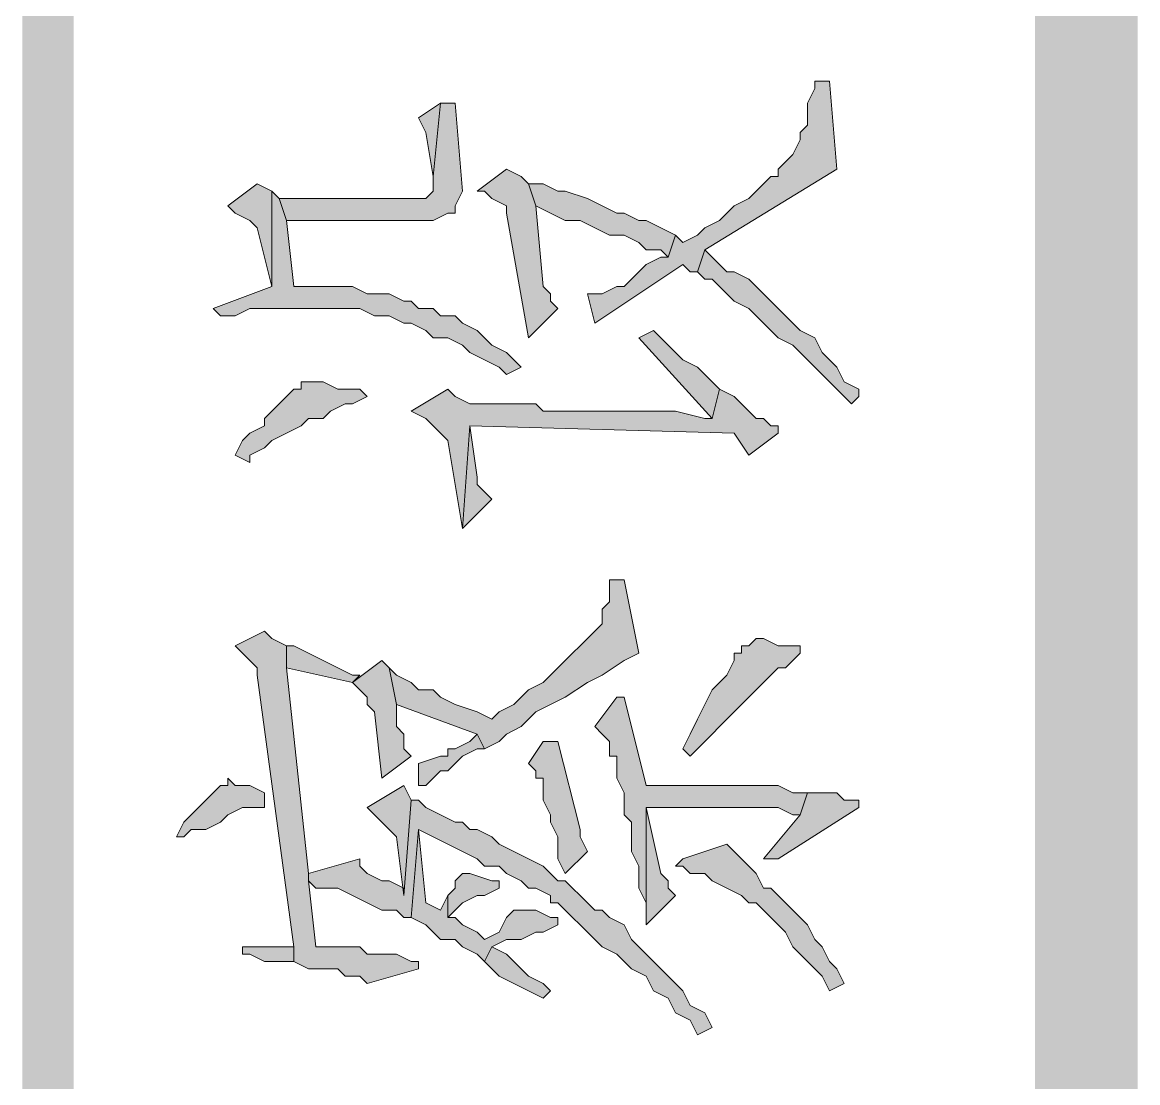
# Model space of a CAD drawing. Header units: millimetres. Extents: x 24 to 410, y 10 to 282.
# Drawn here: x 23.96 to 30.4, y 223.79 to 229.91 of the extents above; entities that cross this region are included whole.
import ezdxf

# ---------------------------------------------------------------- set-up
doc = ezdxf.new("R2010")
doc.units = ezdxf.units.MM

msp = doc.modelspace()

# ---------------------------------------------------------------- hatches: boundary and pattern name
h = msp.add_hatch(color=7)
h.dxf.hatch_style = 2
h.paths.add_polyline_path([(30.395333, 281.643667), (29.802667, 282.236333), (30.395333, 10.244667)])
h = msp.add_hatch(color=7)
h.dxf.hatch_style = 2
h.paths.add_polyline_path([(29.802667, 282.236333), (30.395333, 10.244667), (29.802667, 9.652)])
h = msp.add_hatch(color=7)
h.dxf.hatch_style = 2
h.paths.add_polyline_path([(24.257, 281.94), (23.960667, 281.94), (24.257, 55.837667)])
h = msp.add_hatch(color=7)
h.dxf.hatch_style = 2
h.paths.add_polyline_path([(23.960667, 281.94), (24.257, 55.837667), (23.960667, 55.837667)])
h = msp.add_hatch(color=7)
h.dxf.hatch_style = 2
h.paths.add_polyline_path([(27.220333, 228.346), (27.262667, 228.176667), (27.770667, 228.515333), (27.813, 228.473), (27.855333, 228.473), (27.897667, 228.6), (28.659667, 229.065667), (28.617333, 229.573667), (28.532667, 229.573667), (28.532667, 229.531333), (28.490333, 229.446667), (28.490333, 229.319667), (28.448, 229.277333), (28.448, 229.235), (28.405667, 229.150333), (28.363333, 229.108), (28.321, 229.065667), (28.321, 229.023333), (28.278667, 229.023333), (28.236333, 228.981), (28.194, 228.938667), (28.151667, 228.896333), (28.067, 228.854), (28.024667, 228.811667), (27.982333, 228.769333), (27.897667, 228.727), (27.855333, 228.684667), (27.770667, 228.642333), (27.728333, 228.684667), (27.686, 228.557667), (27.643667, 228.557667), (27.559, 228.515333), (27.516667, 228.473), (27.474333, 228.430667), (27.432, 228.388333), (27.389667, 228.388333), (27.305, 228.346)])
h = msp.add_hatch(color=7)
h.dxf.hatch_style = 2
h.paths.add_polyline_path([(25.442333, 228.896333), (25.484667, 228.769333), (26.331333, 228.769333), (26.416, 228.811667), (26.458333, 228.811667), (26.458333, 228.854), (26.500667, 228.938667), (26.458333, 229.446667), (26.373667, 229.446667), (26.331333, 229.023333), (26.331333, 228.938667), (26.289, 228.896333)])
h = msp.add_hatch(color=7)
h.dxf.hatch_style = 2
h.paths.add_polyline_path([(26.246667, 229.362), (26.289, 229.277333), (26.331333, 229.023333), (26.373667, 229.446667)])
h = msp.add_hatch(color=7)
h.dxf.hatch_style = 2
h.paths.add_polyline_path([(26.585333, 228.938667), (26.627667, 228.938667), (26.67, 228.896333), (26.754667, 228.854), (26.754667, 228.811667), (26.881667, 228.092), (27.051, 228.261333), (27.008667, 228.303667), (27.008667, 228.346), (26.966333, 228.388333), (26.924, 228.854), (26.881667, 228.981), (26.839333, 229.023333), (26.754667, 229.065667)])
h = msp.add_hatch(color=7)
h.dxf.hatch_style = 2
h.paths.add_polyline_path([(25.146, 228.854), (25.188333, 228.811667), (25.273, 228.769333), (25.315333, 228.727), (25.4, 228.388333), (25.4, 228.938667), (25.315333, 228.981)])
h = msp.add_hatch(color=7)
h.dxf.hatch_style = 2
h.paths.add_polyline_path([(26.881667, 228.981), (26.924, 228.854), (27.008667, 228.811667), (27.093333, 228.769333), (27.178, 228.769333), (27.262667, 228.727), (27.347333, 228.684667), (27.432, 228.684667), (27.516667, 228.642333), (27.559, 228.6), (27.643667, 228.6), (27.686, 228.557667), (27.728333, 228.684667), (27.643667, 228.727), (27.559, 228.769333), (27.516667, 228.769333), (27.432, 228.811667), (27.389667, 228.811667), (27.305, 228.854), (27.220333, 228.896333), (27.093333, 228.938667), (27.051, 228.938667), (26.966333, 228.981)])
h = msp.add_hatch(color=7)
h.dxf.hatch_style = 2
h.paths.add_polyline_path([(25.061333, 228.261333), (25.103667, 228.219), (25.188333, 228.219), (25.273, 228.261333), (25.908, 228.261333), (25.992667, 228.219), (26.077333, 228.219), (26.162, 228.176667), (26.204333, 228.176667), (26.289, 228.134333), (26.331333, 228.092), (26.416, 228.092), (26.500667, 228.049667), (26.543, 228.007333), (26.627667, 227.965), (26.712333, 227.922667), (26.754667, 227.880333), (26.839333, 227.922667), (26.797, 227.965), (26.754667, 228.007333), (26.67, 228.049667), (26.627667, 228.092), (26.585333, 228.134333), (26.500667, 228.176667), (26.458333, 228.219), (26.373667, 228.219), (26.331333, 228.261333), (26.246667, 228.261333), (26.204333, 228.303667), (26.162, 228.303667), (26.077333, 228.346), (25.950333, 228.346), (25.865667, 228.388333), (25.527, 228.388333), (25.484667, 228.769333), (25.442333, 228.896333), (25.4, 228.938667), (25.4, 228.388333)])
h = msp.add_hatch(color=7)
h.dxf.hatch_style = 2
h.paths.add_polyline_path([(27.855333, 228.473), (27.897667, 228.430667), (27.94, 228.430667), (27.982333, 228.388333), (28.024667, 228.346), (28.067, 228.303667), (28.151667, 228.261333), (28.194, 228.219), (28.236333, 228.176667), (28.278667, 228.134333), (28.321, 228.092), (28.405667, 228.049667), (28.448, 228.007333), (28.490333, 227.965), (28.575, 227.880333), (28.617333, 227.838), (28.659667, 227.795667), (28.744333, 227.711), (28.786667, 227.753333), (28.786667, 227.795667), (28.702, 227.838), (28.659667, 227.922667), (28.617333, 227.965), (28.575, 228.007333), (28.532667, 228.092), (28.448, 228.134333), (28.405667, 228.176667), (28.363333, 228.219), (28.321, 228.261333), (28.278667, 228.303667), (28.236333, 228.346), (28.194, 228.388333), (28.151667, 228.430667), (28.067, 228.473), (28.024667, 228.473), (27.982333, 228.515333), (27.94, 228.557667), (27.897667, 228.6)])
h = msp.add_hatch(color=7)
h.dxf.hatch_style = 2
h.paths.add_polyline_path([(27.516667, 228.092), (27.94, 227.626333), (27.982333, 227.795667), (27.897667, 227.880333), (27.855333, 227.922667), (27.770667, 227.965), (27.686, 228.049667), (27.601333, 228.134333)])
h = msp.add_hatch(color=7)
h.dxf.hatch_style = 2
h.paths.add_polyline_path([(25.188333, 227.414667), (25.273, 227.372333), (25.273, 227.414667), (25.357667, 227.457), (25.4, 227.499333), (25.484667, 227.541667), (25.569333, 227.584), (25.611667, 227.626333), (25.696333, 227.626333), (25.738667, 227.668667), (25.823333, 227.711), (25.865667, 227.711), (25.950333, 227.753333), (25.908, 227.795667), (25.781, 227.795667), (25.696333, 227.838), (25.569333, 227.838), (25.569333, 227.795667), (25.527, 227.795667), (25.442333, 227.711), (25.4, 227.668667), (25.357667, 227.626333), (25.357667, 227.584), (25.273, 227.541667), (25.230667, 227.499333)])
h = msp.add_hatch(color=7)
h.dxf.hatch_style = 2
h.paths.add_polyline_path([(26.204333, 227.668667), (26.289, 227.626333), (26.331333, 227.584), (26.373667, 227.541667), (26.416, 227.499333), (26.500667, 226.991333), (26.543, 227.584), (28.067, 227.541667), (28.151667, 227.414667), (28.321, 227.541667), (28.321, 227.584), (28.278667, 227.584), (28.236333, 227.626333), (28.194, 227.626333), (28.151667, 227.668667), (28.109333, 227.711), (28.067, 227.753333), (27.982333, 227.795667), (27.94, 227.626333), (27.897667, 227.626333), (27.728333, 227.668667), (27.262667, 227.668667), (27.178, 227.668667), (26.966333, 227.668667), (26.924, 227.711), (26.543, 227.711), (26.458333, 227.753333), (26.416, 227.795667)])
h = msp.add_hatch(color=7)
h.dxf.hatch_style = 2
h.paths.add_polyline_path([(26.500667, 226.991333), (26.67, 227.160667), (26.627667, 227.203), (26.585333, 227.245333), (26.585333, 227.287667), (26.543, 227.584)])
h = msp.add_hatch(color=7)
h.dxf.hatch_style = 2
h.paths.add_polyline_path([(26.077333, 226.187), (26.119667, 225.975333), (26.585333, 225.806), (26.627667, 225.721333), (26.712333, 225.763667), (26.754667, 225.806), (26.839333, 225.848333), (26.924, 225.933), (27.008667, 225.975333), (27.093333, 226.017667), (27.220333, 226.102333), (27.305, 226.144667), (27.432, 226.229333), (27.516667, 226.271667), (27.432, 226.695), (27.347333, 226.695), (27.347333, 226.652667), (27.347333, 226.568), (27.305, 226.525667), (27.305, 226.441), (27.262667, 226.398667), (27.220333, 226.356333), (27.178, 226.314), (27.135667, 226.271667), (27.093333, 226.229333), (27.051, 226.187), (27.008667, 226.144667), (26.966333, 226.102333), (26.881667, 226.06), (26.839333, 226.017667), (26.797, 225.975333), (26.712333, 225.933), (26.67, 225.890667), (26.585333, 225.933), (26.458333, 225.975333), (26.373667, 226.017667), (26.331333, 226.06), (26.246667, 226.06), (26.204333, 226.102333), (26.119667, 226.144667)])
h = msp.add_hatch(color=7)
h.dxf.hatch_style = 2
h.paths.add_polyline_path([(25.188333, 226.314), (25.230667, 226.271667), (25.273, 226.229333), (25.315333, 226.187), (25.315333, 226.144667), (25.527, 224.578333), (25.527, 224.493667), (25.611667, 224.451333), (25.781, 224.451333), (25.823333, 224.409), (25.908, 224.409), (25.950333, 224.366667), (26.246667, 224.451333), (26.246667, 224.493667), (26.204333, 224.493667), (26.119667, 224.536), (25.950333, 224.536), (25.908, 224.578333), (25.654, 224.578333), (25.611667, 224.959333), (25.611667, 225.001667), (25.484667, 226.187), (25.484667, 226.314), (25.4, 226.356333), (25.357667, 226.398667)])
h = msp.add_hatch(color=7)
h.dxf.hatch_style = 2
h.paths.add_polyline_path([(25.484667, 226.314), (25.484667, 226.187), (25.865667, 226.102333), (25.908, 226.144667), (25.865667, 226.144667), (25.781, 226.187), (25.696333, 226.229333), (25.611667, 226.271667), (25.527, 226.314)])
h = msp.add_hatch(color=7)
h.dxf.hatch_style = 2
h.paths.add_polyline_path([(27.770667, 225.721333), (27.813, 225.679), (27.855333, 225.721333), (27.94, 225.806), (27.982333, 225.848333), (28.024667, 225.890667), (28.109333, 225.975333), (28.151667, 226.017667), (28.194, 226.06), (28.236333, 226.102333), (28.278667, 226.144667), (28.321, 226.187), (28.363333, 226.187), (28.405667, 226.229333), (28.448, 226.271667), (28.448, 226.314), (28.321, 226.314), (28.236333, 226.356333), (28.194, 226.356333), (28.151667, 226.314), (28.109333, 226.314), (28.109333, 226.271667), (28.067, 226.271667), (28.067, 226.229333), (28.024667, 226.144667), (27.982333, 226.102333), (27.94, 226.06), (27.897667, 225.975333), (27.855333, 225.890667), (27.813, 225.806)])
h = msp.add_hatch(color=7)
h.dxf.hatch_style = 2
h.paths.add_polyline_path([(25.865631, 226.102333), (25.950298, 226.017667), (25.950298, 225.975333), (25.992631, 225.933), (26.034965, 225.552), (26.204298, 225.679), (26.161965, 225.721333), (26.161965, 225.806), (26.119631, 225.848333), (26.119631, 225.975333), (26.077298, 226.187), (26.034965, 226.229333)])
h = msp.add_hatch(color=7)
h.dxf.hatch_style = 2
h.paths.add_polyline_path([(27.262667, 225.848333), (27.305, 225.806), (27.347333, 225.763667), (27.347333, 225.679), (27.389667, 225.679), (27.389667, 225.552), (27.432, 225.467333), (27.432, 225.340333), (27.474333, 225.298), (27.474333, 225.128667), (27.516667, 225.044), (27.516667, 224.917), (27.559, 224.832333), (27.559, 224.705333), (27.559, 225.382667), (28.151667, 225.382667), (28.236333, 225.382667), (28.321, 225.382667), (28.405667, 225.340333), (28.448, 225.340333), (28.490333, 225.467333), (28.405667, 225.467333), (28.321, 225.509667), (27.559, 225.509667), (27.432, 226.017667), (27.389667, 226.017667)])
h = msp.add_hatch(color=7)
h.dxf.hatch_style = 2
h.paths.add_polyline_path([(26.246667, 225.636667), (26.246667, 225.509667), (26.289, 225.509667), (26.331333, 225.552), (26.373667, 225.594333), (26.416, 225.594333), (26.458333, 225.636667), (26.500667, 225.679), (26.585333, 225.721333), (26.627667, 225.721333), (26.585333, 225.806), (26.543, 225.763667), (26.458333, 225.721333), (26.416, 225.721333), (26.416, 225.679), (26.373667, 225.679)])
h = msp.add_hatch(color=7)
h.dxf.hatch_style = 2
h.paths.add_polyline_path([(26.881667, 225.636667), (26.924, 225.594333), (26.924, 225.552), (26.966333, 225.552), (26.966333, 225.425), (27.008667, 225.340333), (27.008667, 225.298), (27.051, 225.213333), (27.051, 225.086333), (27.093333, 225.001667), (27.220333, 225.128667), (27.178, 225.213333), (27.178, 225.255667), (27.051, 225.763667), (26.966333, 225.763667)])
h = msp.add_hatch(color=7)
h.dxf.hatch_style = 2
h.paths.add_polyline_path([(24.849631, 225.213333), (24.891965, 225.213333), (24.934298, 225.255667), (25.018965, 225.255667), (25.103631, 225.298), (25.145965, 225.340333), (25.230631, 225.382667), (25.357631, 225.382667), (25.357631, 225.425), (25.357631, 225.467333), (25.272965, 225.509667), (25.188298, 225.509667), (25.145965, 225.552), (25.145965, 225.509667), (25.103631, 225.509667), (25.061298, 225.467333), (25.018965, 225.425), (24.976631, 225.382667), (24.891965, 225.298)])
h = msp.add_hatch(color=7)
h.dxf.hatch_style = 2
h.paths.add_polyline_path([(25.950369, 225.382667), (25.992702, 225.340333), (26.035035, 225.298), (26.077369, 225.255667), (26.119702, 225.213333), (26.162035, 224.874667), (26.204369, 225.425), (26.162035, 225.509667)])
h = msp.add_hatch(color=7)
h.dxf.hatch_style = 2
h.paths.add_polyline_path([(25.611667, 225.001667), (25.611667, 224.959333), (25.654, 224.917), (25.781, 224.917), (25.865667, 224.874667), (25.950333, 224.832333), (26.035, 224.79), (26.119667, 224.79), (26.162, 224.747667), (26.204333, 224.747667), (26.246667, 225.255667), (26.331333, 225.213333), (26.416, 225.171), (26.500667, 225.128667), (26.585333, 225.086333), (26.627667, 225.044), (26.712333, 225.044), (26.754667, 225.001667), (26.839333, 224.959333), (26.881667, 224.917), (26.924, 224.917), (27.008667, 224.874667), (27.008667, 224.832333), (27.051, 224.832333), (27.093333, 224.79), (27.135667, 224.747667), (27.178, 224.705333), (27.220333, 224.663), (27.262667, 224.620667), (27.305, 224.578333), (27.389667, 224.536), (27.432, 224.493667), (27.474333, 224.451333), (27.559, 224.409), (27.601333, 224.324333), (27.686, 224.282), (27.728333, 224.197333), (27.813, 224.155), (27.855333, 224.070333), (27.94, 224.112667), (27.897667, 224.197333), (27.813, 224.239667), (27.770667, 224.324333), (27.728333, 224.366667), (27.686, 224.409), (27.601333, 224.493667), (27.559, 224.536), (27.516667, 224.578333), (27.474333, 224.620667), (27.432, 224.705333), (27.347333, 224.747667), (27.305, 224.79), (27.262667, 224.79), (27.220333, 224.832333), (27.178, 224.874667), (27.135667, 224.917), (27.093333, 224.959333), (27.051, 224.959333), (27.008667, 225.001667), (26.966333, 225.044), (26.881667, 225.086333), (26.797, 225.128667), (26.712333, 225.171), (26.67, 225.213333), (26.585333, 225.255667), (26.543, 225.255667), (26.500667, 225.298), (26.458333, 225.298), (26.373667, 225.340333), (26.289, 225.382667), (26.246667, 225.425), (26.204333, 225.425), (26.162, 224.874667), (26.162, 224.917), (26.077333, 224.959333), (26.035, 224.959333), (25.950333, 225.001667), (25.908, 225.044), (25.908, 225.086333)])
h = msp.add_hatch(color=7)
h.dxf.hatch_style = 2
h.paths.add_polyline_path([(28.236333, 225.086333), (28.321, 225.086333), (28.786667, 225.382667), (28.786667, 225.425), (28.702, 225.425), (28.659667, 225.467333), (28.490333, 225.467333), (28.448, 225.340333)])
h = msp.add_hatch(color=7)
h.dxf.hatch_style = 2
h.paths.add_polyline_path([(27.559, 224.705333), (27.728333, 224.874667), (27.686, 224.917), (27.686, 224.959333), (27.643667, 225.001667), (27.559, 225.382667)])
h = msp.add_hatch(color=7)
h.dxf.hatch_style = 2
h.paths.add_polyline_path([(26.204333, 224.747667), (26.289, 224.705333), (26.331333, 224.663), (26.373667, 224.620667), (26.458333, 224.620667), (26.500667, 224.578333), (26.585333, 224.536), (26.627667, 224.493667), (26.67, 224.578333), (26.754667, 224.620667), (26.839333, 224.620667), (26.924, 224.663), (26.966333, 224.663), (27.051, 224.705333), (27.051, 224.747667), (27.008667, 224.747667), (26.924, 224.79), (26.797, 224.79), (26.754667, 224.747667), (26.712333, 224.663), (26.627667, 224.620667), (26.585333, 224.663), (26.500667, 224.705333), (26.458333, 224.747667), (26.416, 224.747667), (26.416, 224.874667), (26.373667, 224.79), (26.289, 224.832333), (26.246667, 225.255667)])
h = msp.add_hatch(color=7)
h.dxf.hatch_style = 2
h.paths.add_polyline_path([(27.728333, 225.044), (27.770667, 225.044), (27.813, 225.001667), (27.897667, 225.001667), (27.94, 224.959333), (28.024667, 224.917), (28.109333, 224.874667), (28.151667, 224.832333), (28.194, 224.832333), (28.236333, 224.79), (28.278667, 224.747667), (28.321, 224.705333), (28.363333, 224.663), (28.405667, 224.578333), (28.448, 224.536), (28.490333, 224.493667), (28.575, 224.409), (28.617333, 224.324333), (28.702, 224.366667), (28.659667, 224.451333), (28.617333, 224.493667), (28.575, 224.578333), (28.532667, 224.620667), (28.490333, 224.705333), (28.448, 224.747667), (28.405667, 224.79), (28.363333, 224.832333), (28.321, 224.874667), (28.278667, 224.917), (28.236333, 224.917), (28.194, 225.001667), (28.151667, 225.044), (28.109333, 225.086333), (28.067, 225.128667), (28.024667, 225.171), (27.770667, 225.086333)])
h = msp.add_hatch(color=7)
h.dxf.hatch_style = 2
h.paths.add_polyline_path([(26.416, 224.874667), (26.416, 224.747667), (26.458333, 224.79), (26.500667, 224.832333), (26.585333, 224.874667), (26.627667, 224.874667), (26.712333, 224.917), (26.712333, 224.959333), (26.67, 224.959333), (26.543, 225.001667), (26.500667, 225.001667), (26.458333, 224.959333), (26.458333, 224.917)])
h = msp.add_hatch(color=7)
h.dxf.hatch_style = 2
h.paths.add_polyline_path([(25.230667, 224.578333), (25.230667, 224.536), (25.273, 224.536), (25.357667, 224.493667), (25.527, 224.493667), (25.527, 224.578333)])
h = msp.add_hatch(color=7)
h.dxf.hatch_style = 2
h.paths.add_polyline_path([(26.627667, 224.493667), (26.712333, 224.409), (26.797, 224.366667), (26.881667, 224.324333), (26.966333, 224.282), (27.008667, 224.324333), (26.966333, 224.366667), (26.881667, 224.409), (26.797, 224.493667), (26.754667, 224.536), (26.67, 224.578333)])

# ---------------------------------------------------------------- linework, layer by layer
at = {"color": 7, "lineweight": 0}
for points in [[(27.220333, 228.346), (27.262667, 228.176667), (27.770667, 228.515333), (27.813, 228.473), (27.855333, 228.473), (27.897667, 228.6), (28.659667, 229.065667), (28.617333, 229.573667), (28.532667, 229.573667), (28.532667, 229.531333), (28.490333, 229.446667), (28.490333, 229.319667), (28.448, 229.277333), (28.448, 229.235), (28.405667, 229.150333), (28.363333, 229.108), (28.321, 229.065667), (28.321, 229.023333), (28.278667, 229.023333), (28.236333, 228.981), (28.194, 228.938667), (28.151667, 228.896333), (28.067, 228.854), (28.024667, 228.811667), (27.982333, 228.769333), (27.897667, 228.727), (27.855333, 228.684667), (27.770667, 228.642333), (27.728333, 228.684667), (27.686, 228.557667), (27.643667, 228.557667), (27.559, 228.515333), (27.516667, 228.473), (27.474333, 228.430667), (27.432, 228.388333), (27.389667, 228.388333), (27.305, 228.346)], [(25.442333, 228.896333), (25.484667, 228.769333), (26.331333, 228.769333), (26.416, 228.811667), (26.458333, 228.811667), (26.458333, 228.854), (26.500667, 228.938667), (26.458333, 229.446667), (26.373667, 229.446667), (26.331333, 229.023333), (26.331333, 228.938667), (26.289, 228.896333)], [(26.246667, 229.362), (26.289, 229.277333), (26.331333, 229.023333), (26.373667, 229.446667)], [(26.585333, 228.938667), (26.627667, 228.938667), (26.67, 228.896333), (26.754667, 228.854), (26.754667, 228.811667), (26.881667, 228.092), (27.051, 228.261333), (27.008667, 228.303667), (27.008667, 228.346), (26.966333, 228.388333), (26.924, 228.854), (26.881667, 228.981), (26.839333, 229.023333), (26.754667, 229.065667)], [(25.146, 228.854), (25.188333, 228.811667), (25.273, 228.769333), (25.315333, 228.727), (25.4, 228.388333), (25.4, 228.938667), (25.315333, 228.981)], [(26.881667, 228.981), (26.924, 228.854), (27.008667, 228.811667), (27.093333, 228.769333), (27.178, 228.769333), (27.262667, 228.727), (27.347333, 228.684667), (27.432, 228.684667), (27.516667, 228.642333), (27.559, 228.6), (27.643667, 228.6), (27.686, 228.557667), (27.728333, 228.684667), (27.643667, 228.727), (27.559, 228.769333), (27.516667, 228.769333), (27.432, 228.811667), (27.389667, 228.811667), (27.305, 228.854), (27.220333, 228.896333), (27.093333, 228.938667), (27.051, 228.938667), (26.966333, 228.981)], [(25.061333, 228.261333), (25.103667, 228.219), (25.188333, 228.219), (25.273, 228.261333), (25.908, 228.261333), (25.992667, 228.219), (26.077333, 228.219), (26.162, 228.176667), (26.204333, 228.176667), (26.289, 228.134333), (26.331333, 228.092), (26.416, 228.092), (26.500667, 228.049667), (26.543, 228.007333), (26.627667, 227.965), (26.712333, 227.922667), (26.754667, 227.880333), (26.839333, 227.922667), (26.797, 227.965), (26.754667, 228.007333), (26.67, 228.049667), (26.627667, 228.092), (26.585333, 228.134333), (26.500667, 228.176667), (26.458333, 228.219), (26.373667, 228.219), (26.331333, 228.261333), (26.246667, 228.261333), (26.204333, 228.303667), (26.162, 228.303667), (26.077333, 228.346), (25.950333, 228.346), (25.865667, 228.388333), (25.527, 228.388333), (25.484667, 228.769333), (25.442333, 228.896333), (25.4, 228.938667), (25.4, 228.388333)], [(27.855333, 228.473), (27.897667, 228.430667), (27.94, 228.430667), (27.982333, 228.388333), (28.024667, 228.346), (28.067, 228.303667), (28.151667, 228.261333), (28.194, 228.219), (28.236333, 228.176667), (28.278667, 228.134333), (28.321, 228.092), (28.405667, 228.049667), (28.448, 228.007333), (28.490333, 227.965), (28.575, 227.880333), (28.617333, 227.838), (28.659667, 227.795667), (28.744333, 227.711), (28.786667, 227.753333), (28.786667, 227.795667), (28.702, 227.838), (28.659667, 227.922667), (28.617333, 227.965), (28.575, 228.007333), (28.532667, 228.092), (28.448, 228.134333), (28.405667, 228.176667), (28.363333, 228.219), (28.321, 228.261333), (28.278667, 228.303667), (28.236333, 228.346), (28.194, 228.388333), (28.151667, 228.430667), (28.067, 228.473), (28.024667, 228.473), (27.982333, 228.515333), (27.94, 228.557667), (27.897667, 228.6)], [(27.516667, 228.092), (27.94, 227.626333), (27.982333, 227.795667), (27.897667, 227.880333), (27.855333, 227.922667), (27.770667, 227.965), (27.686, 228.049667), (27.601333, 228.134333)], [(25.188333, 227.414667), (25.273, 227.372333), (25.273, 227.414667), (25.357667, 227.457), (25.4, 227.499333), (25.484667, 227.541667), (25.569333, 227.584), (25.611667, 227.626333), (25.696333, 227.626333), (25.738667, 227.668667), (25.823333, 227.711), (25.865667, 227.711), (25.950333, 227.753333), (25.908, 227.795667), (25.781, 227.795667), (25.696333, 227.838), (25.569333, 227.838), (25.569333, 227.795667), (25.527, 227.795667), (25.442333, 227.711), (25.4, 227.668667), (25.357667, 227.626333), (25.357667, 227.584), (25.273, 227.541667), (25.230667, 227.499333)], [(26.204333, 227.668667), (26.289, 227.626333), (26.331333, 227.584), (26.373667, 227.541667), (26.416, 227.499333), (26.500667, 226.991333), (26.543, 227.584), (28.067, 227.541667), (28.151667, 227.414667), (28.321, 227.541667), (28.321, 227.584), (28.278667, 227.584), (28.236333, 227.626333), (28.194, 227.626333), (28.151667, 227.668667), (28.109333, 227.711), (28.067, 227.753333), (27.982333, 227.795667), (27.94, 227.626333), (27.897667, 227.626333), (27.728333, 227.668667), (27.262667, 227.668667), (27.178, 227.668667), (26.966333, 227.668667), (26.924, 227.711), (26.543, 227.711), (26.458333, 227.753333), (26.416, 227.795667)], [(26.500667, 226.991333), (26.67, 227.160667), (26.627667, 227.203), (26.585333, 227.245333), (26.585333, 227.287667), (26.543, 227.584)], [(26.077333, 226.187), (26.119667, 225.975333), (26.585333, 225.806), (26.627667, 225.721333), (26.712333, 225.763667), (26.754667, 225.806), (26.839333, 225.848333), (26.924, 225.933), (27.008667, 225.975333), (27.093333, 226.017667), (27.220333, 226.102333), (27.305, 226.144667), (27.432, 226.229333), (27.516667, 226.271667), (27.432, 226.695), (27.347333, 226.695), (27.347333, 226.652667), (27.347333, 226.568), (27.305, 226.525667), (27.305, 226.441), (27.262667, 226.398667), (27.220333, 226.356333), (27.178, 226.314), (27.135667, 226.271667), (27.093333, 226.229333), (27.051, 226.187), (27.008667, 226.144667), (26.966333, 226.102333), (26.881667, 226.06), (26.839333, 226.017667), (26.797, 225.975333), (26.712333, 225.933), (26.67, 225.890667), (26.585333, 225.933), (26.458333, 225.975333), (26.373667, 226.017667), (26.331333, 226.06), (26.246667, 226.06), (26.204333, 226.102333), (26.119667, 226.144667)], [(25.188333, 226.314), (25.230667, 226.271667), (25.273, 226.229333), (25.315333, 226.187), (25.315333, 226.144667), (25.527, 224.578333), (25.527, 224.493667), (25.611667, 224.451333), (25.781, 224.451333), (25.823333, 224.409), (25.908, 224.409), (25.950333, 224.366667), (26.246667, 224.451333), (26.246667, 224.493667), (26.204333, 224.493667), (26.119667, 224.536), (25.950333, 224.536), (25.908, 224.578333), (25.654, 224.578333), (25.611667, 224.959333), (25.611667, 225.001667), (25.484667, 226.187), (25.484667, 226.314), (25.4, 226.356333), (25.357667, 226.398667)], [(25.484667, 226.314), (25.484667, 226.187), (25.865667, 226.102333), (25.908, 226.144667), (25.865667, 226.144667), (25.781, 226.187), (25.696333, 226.229333), (25.611667, 226.271667), (25.527, 226.314)], [(27.770667, 225.721333), (27.813, 225.679), (27.855333, 225.721333), (27.94, 225.806), (27.982333, 225.848333), (28.024667, 225.890667), (28.109333, 225.975333), (28.151667, 226.017667), (28.194, 226.06), (28.236333, 226.102333), (28.278667, 226.144667), (28.321, 226.187), (28.363333, 226.187), (28.405667, 226.229333), (28.448, 226.271667), (28.448, 226.314), (28.321, 226.314), (28.236333, 226.356333), (28.194, 226.356333), (28.151667, 226.314), (28.109333, 226.314), (28.109333, 226.271667), (28.067, 226.271667), (28.067, 226.229333), (28.024667, 226.144667), (27.982333, 226.102333), (27.94, 226.06), (27.897667, 225.975333), (27.855333, 225.890667), (27.813, 225.806)], [(25.865631, 226.102333), (25.950298, 226.017667), (25.950298, 225.975333), (25.992631, 225.933), (26.034965, 225.552), (26.204298, 225.679), (26.161965, 225.721333), (26.161965, 225.806), (26.119631, 225.848333), (26.119631, 225.975333), (26.077298, 226.187), (26.034965, 226.229333)], [(27.262667, 225.848333), (27.305, 225.806), (27.347333, 225.763667), (27.347333, 225.679), (27.389667, 225.679), (27.389667, 225.552), (27.432, 225.467333), (27.432, 225.340333), (27.474333, 225.298), (27.474333, 225.128667), (27.516667, 225.044), (27.516667, 224.917), (27.559, 224.832333), (27.559, 224.705333), (27.559, 225.382667), (28.151667, 225.382667), (28.236333, 225.382667), (28.321, 225.382667), (28.405667, 225.340333), (28.448, 225.340333), (28.490333, 225.467333), (28.405667, 225.467333), (28.321, 225.509667), (27.559, 225.509667), (27.432, 226.017667), (27.389667, 226.017667)], [(26.246667, 225.636667), (26.246667, 225.509667), (26.289, 225.509667), (26.331333, 225.552), (26.373667, 225.594333), (26.416, 225.594333), (26.458333, 225.636667), (26.500667, 225.679), (26.585333, 225.721333), (26.627667, 225.721333), (26.585333, 225.806), (26.543, 225.763667), (26.458333, 225.721333), (26.416, 225.721333), (26.416, 225.679), (26.373667, 225.679)], [(26.881667, 225.636667), (26.924, 225.594333), (26.924, 225.552), (26.966333, 225.552), (26.966333, 225.425), (27.008667, 225.340333), (27.008667, 225.298), (27.051, 225.213333), (27.051, 225.086333), (27.093333, 225.001667), (27.220333, 225.128667), (27.178, 225.213333), (27.178, 225.255667), (27.051, 225.763667), (26.966333, 225.763667)], [(24.849631, 225.213333), (24.891965, 225.213333), (24.934298, 225.255667), (25.018965, 225.255667), (25.103631, 225.298), (25.145965, 225.340333), (25.230631, 225.382667), (25.357631, 225.382667), (25.357631, 225.425), (25.357631, 225.467333), (25.272965, 225.509667), (25.188298, 225.509667), (25.145965, 225.552), (25.145965, 225.509667), (25.103631, 225.509667), (25.061298, 225.467333), (25.018965, 225.425), (24.976631, 225.382667), (24.891965, 225.298)], [(25.950369, 225.382667), (25.992702, 225.340333), (26.035035, 225.298), (26.077369, 225.255667), (26.119702, 225.213333), (26.162035, 224.874667), (26.204369, 225.425), (26.162035, 225.509667)], [(25.611667, 225.001667), (25.611667, 224.959333), (25.654, 224.917), (25.781, 224.917), (25.865667, 224.874667), (25.950333, 224.832333), (26.035, 224.79), (26.119667, 224.79), (26.162, 224.747667), (26.204333, 224.747667), (26.246667, 225.255667), (26.331333, 225.213333), (26.416, 225.171), (26.500667, 225.128667), (26.585333, 225.086333), (26.627667, 225.044), (26.712333, 225.044), (26.754667, 225.001667), (26.839333, 224.959333), (26.881667, 224.917), (26.924, 224.917), (27.008667, 224.874667), (27.008667, 224.832333), (27.051, 224.832333), (27.093333, 224.79), (27.135667, 224.747667), (27.178, 224.705333), (27.220333, 224.663), (27.262667, 224.620667), (27.305, 224.578333), (27.389667, 224.536), (27.432, 224.493667), (27.474333, 224.451333), (27.559, 224.409), (27.601333, 224.324333), (27.686, 224.282), (27.728333, 224.197333), (27.813, 224.155), (27.855333, 224.070333), (27.94, 224.112667), (27.897667, 224.197333), (27.813, 224.239667), (27.770667, 224.324333), (27.728333, 224.366667), (27.686, 224.409), (27.601333, 224.493667), (27.559, 224.536), (27.516667, 224.578333), (27.474333, 224.620667), (27.432, 224.705333), (27.347333, 224.747667), (27.305, 224.79), (27.262667, 224.79), (27.220333, 224.832333), (27.178, 224.874667), (27.135667, 224.917), (27.093333, 224.959333), (27.051, 224.959333), (27.008667, 225.001667), (26.966333, 225.044), (26.881667, 225.086333), (26.797, 225.128667), (26.712333, 225.171), (26.67, 225.213333), (26.585333, 225.255667), (26.543, 225.255667), (26.500667, 225.298), (26.458333, 225.298), (26.373667, 225.340333), (26.289, 225.382667), (26.246667, 225.425), (26.204333, 225.425), (26.162, 224.874667), (26.162, 224.917), (26.077333, 224.959333), (26.035, 224.959333), (25.950333, 225.001667), (25.908, 225.044), (25.908, 225.086333)], [(28.236333, 225.086333), (28.321, 225.086333), (28.786667, 225.382667), (28.786667, 225.425), (28.702, 225.425), (28.659667, 225.467333), (28.490333, 225.467333), (28.448, 225.340333)], [(27.559, 224.705333), (27.728333, 224.874667), (27.686, 224.917), (27.686, 224.959333), (27.643667, 225.001667), (27.559, 225.382667)], [(26.204333, 224.747667), (26.289, 224.705333), (26.331333, 224.663), (26.373667, 224.620667), (26.458333, 224.620667), (26.500667, 224.578333), (26.585333, 224.536), (26.627667, 224.493667), (26.67, 224.578333), (26.754667, 224.620667), (26.839333, 224.620667), (26.924, 224.663), (26.966333, 224.663), (27.051, 224.705333), (27.051, 224.747667), (27.008667, 224.747667), (26.924, 224.79), (26.797, 224.79), (26.754667, 224.747667), (26.712333, 224.663), (26.627667, 224.620667), (26.585333, 224.663), (26.500667, 224.705333), (26.458333, 224.747667), (26.416, 224.747667), (26.416, 224.874667), (26.373667, 224.79), (26.289, 224.832333), (26.246667, 225.255667)], [(27.728333, 225.044), (27.770667, 225.044), (27.813, 225.001667), (27.897667, 225.001667), (27.94, 224.959333), (28.024667, 224.917), (28.109333, 224.874667), (28.151667, 224.832333), (28.194, 224.832333), (28.236333, 224.79), (28.278667, 224.747667), (28.321, 224.705333), (28.363333, 224.663), (28.405667, 224.578333), (28.448, 224.536), (28.490333, 224.493667), (28.575, 224.409), (28.617333, 224.324333), (28.702, 224.366667), (28.659667, 224.451333), (28.617333, 224.493667), (28.575, 224.578333), (28.532667, 224.620667), (28.490333, 224.705333), (28.448, 224.747667), (28.405667, 224.79), (28.363333, 224.832333), (28.321, 224.874667), (28.278667, 224.917), (28.236333, 224.917), (28.194, 225.001667), (28.151667, 225.044), (28.109333, 225.086333), (28.067, 225.128667), (28.024667, 225.171), (27.770667, 225.086333)], [(26.416, 224.874667), (26.416, 224.747667), (26.458333, 224.79), (26.500667, 224.832333), (26.585333, 224.874667), (26.627667, 224.874667), (26.712333, 224.917), (26.712333, 224.959333), (26.67, 224.959333), (26.543, 225.001667), (26.500667, 225.001667), (26.458333, 224.959333), (26.458333, 224.917)], [(25.230667, 224.578333), (25.230667, 224.536), (25.273, 224.536), (25.357667, 224.493667), (25.527, 224.493667), (25.527, 224.578333)], [(26.627667, 224.493667), (26.712333, 224.409), (26.797, 224.366667), (26.881667, 224.324333), (26.966333, 224.282), (27.008667, 224.324333), (26.966333, 224.366667), (26.881667, 224.409), (26.797, 224.493667), (26.754667, 224.536), (26.67, 224.578333)]]:
    msp.add_lwpolyline(points, close=True, dxfattribs=at)

doc.saveas('drawing.dxf')
